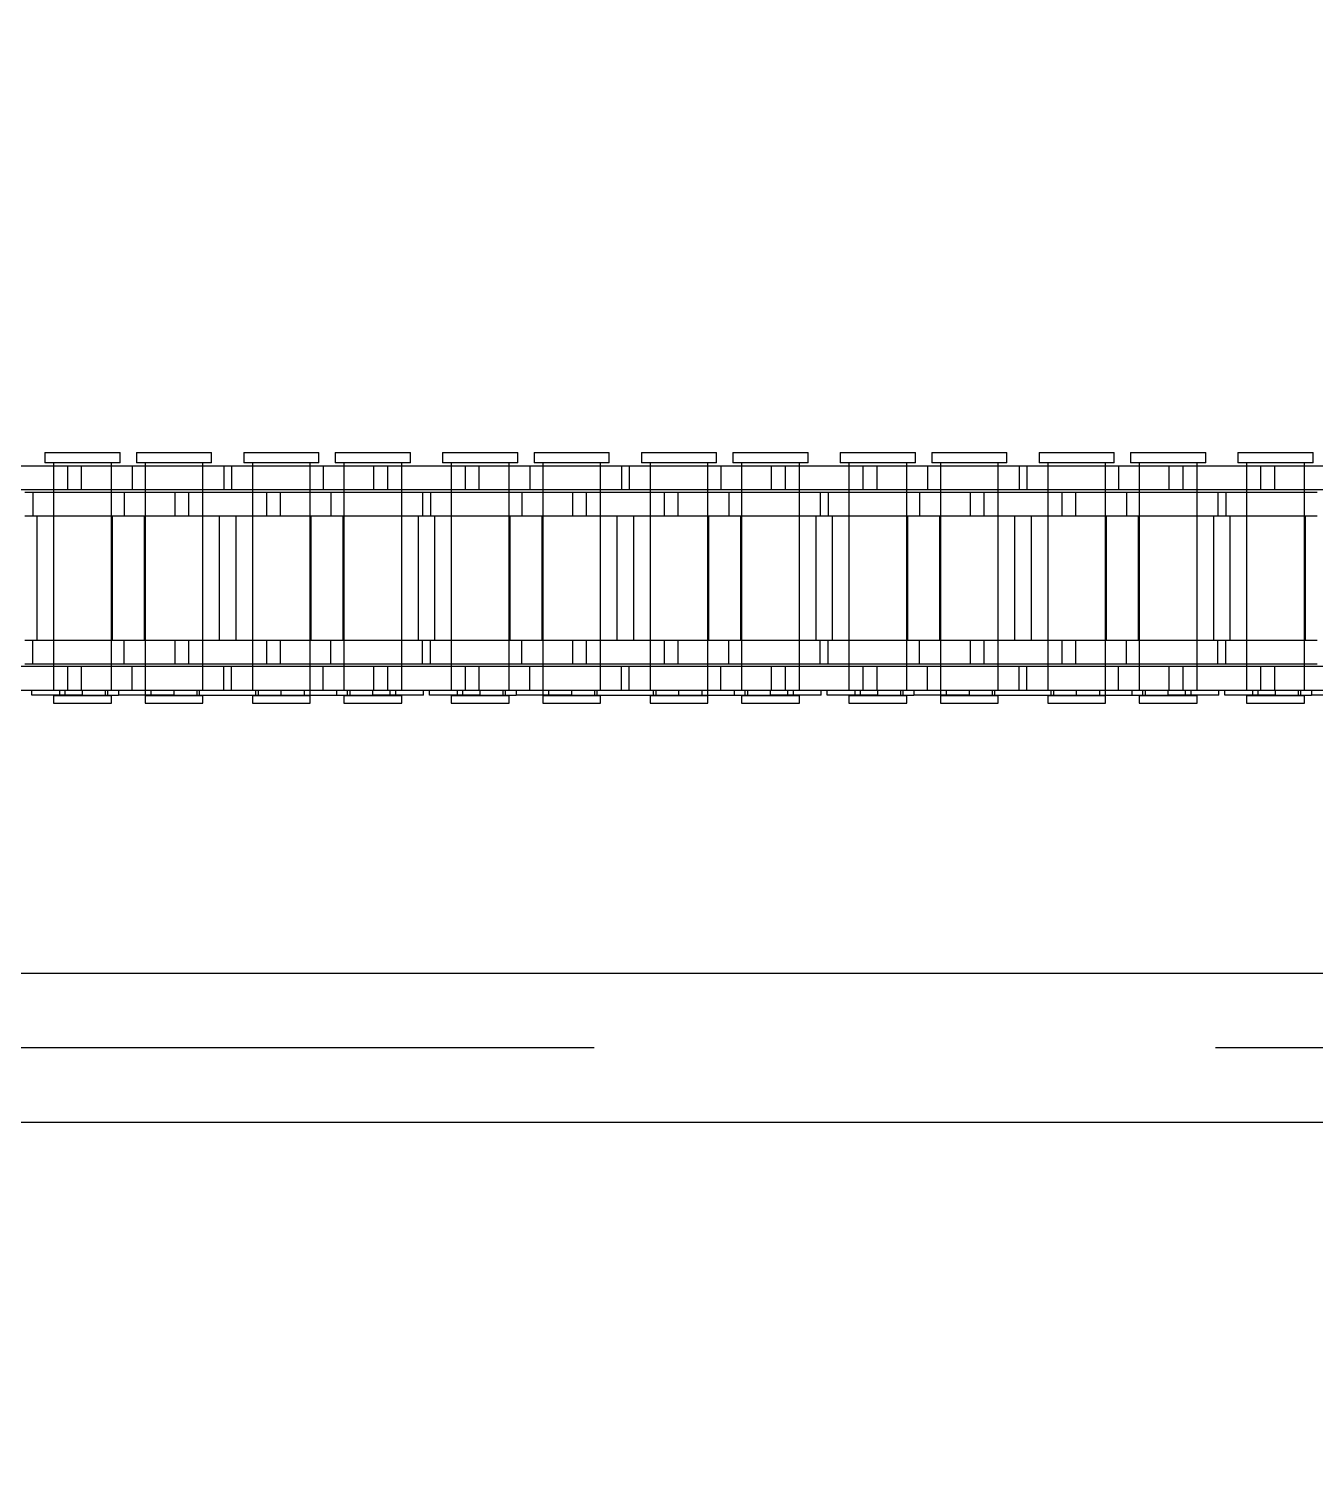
# Model space of a CAD drawing. Header units: metres. Extents: x 0 to 21025, y 0 to 14850.
# Drawn here: x 5909.1 to 5991.3, y 9024.4 to 9116.4 of the extents above; entities that cross this region are included whole.
import ezdxf

# ---------------------------------------------------------------- set-up
doc = ezdxf.new("R2010")
doc.units = ezdxf.units.M
doc.header["$LTSCALE"] = 25
doc.linetypes.add('HIDDEN2', pattern=[4.7625, 3.175, -1.5875])
for name, color, linetype in [('SL1', 8, 'Continuous'), ('SL4', 4, 'Continuous'), ('ST1', 7, 'HIDDEN2')]:
    doc.layers.add(name, color=color, linetype=linetype)

msp = doc.modelspace()

# ---------------------------------------------------------------- linework, layer by layer
at = {"layer": 'SL1'}
for radius, start, end in [(1215.5, 107.106787, 166.785047), (1170.7, 106.690475, 164.690823), (1164.35, 106.913784, 164.513299), (1158.35, 107.10294, 164.435358)]:
    msp.add_arc((6782.517, 8419.394), radius, start, end, dxfattribs=at)
at = {"layer": 'SL4'}
for p, q in [((5540.514, 9056.144), (6330.277, 9056.144)), ((6490.517, 9046.619), (5540.514, 9046.619))]:
    msp.add_line(p, q, dxfattribs=at)
at = {"layer": 'ST1'}
for p, q in [((5910.13, 9089.384), (5914.927, 9089.384)), ((5910.13, 9089.384), (5910.13, 9088.725)), ((5914.927, 9088.725), (5914.927, 9089.384)), ((5915.978, 9089.384), (5920.775, 9089.384)), ((5915.978, 9089.384), (5915.978, 9088.725)), ((5920.775, 9088.725), (5920.775, 9089.384)), ((5922.83, 9089.384), (5927.627, 9089.384)), ((5922.83, 9089.384), (5922.83, 9088.725)), ((5927.627, 9088.725), (5927.627, 9089.384)), ((5928.678, 9089.384), (5933.475, 9089.384)), ((5928.678, 9089.384), (5928.678, 9088.725)), ((5933.475, 9088.725), (5933.475, 9089.384)), ((5935.53, 9089.384), (5940.327, 9089.384)), ((5935.53, 9089.384), (5935.53, 9088.725)), ((5940.327, 9088.725), (5940.327, 9089.384)), ((5941.378, 9089.384), (5946.175, 9089.384)), ((5941.378, 9089.384), (5941.378, 9088.725)), ((5946.175, 9088.725), (5946.175, 9089.384)), ((5948.23, 9089.384), (5953.027, 9089.384)), ((5948.23, 9089.384), (5948.23, 9088.725)), ((5953.027, 9088.725), (5953.027, 9089.384)), ((5954.078, 9089.384), (5958.875, 9089.384)), ((5954.078, 9089.384), (5954.078, 9088.725)), ((5958.875, 9088.725), (5958.875, 9089.384)), ((5960.93, 9089.384), (5965.727, 9089.384)), ((5960.93, 9089.384), (5960.93, 9088.725)), ((5965.727, 9088.725), (5965.727, 9089.384)), ((5966.778, 9089.384), (5971.575, 9089.384)), ((5966.778, 9089.384), (5966.778, 9088.725)), ((5971.575, 9088.725), (5971.575, 9089.384)), ((5973.63, 9089.384), (5978.427, 9089.384)), ((5973.63, 9089.384), (5973.63, 9088.725)), ((5978.427, 9088.725), (5978.427, 9089.384)), ((5979.478, 9089.384), (5984.275, 9089.384)), ((5979.478, 9089.384), (5979.478, 9088.725)), ((5984.275, 9088.725), (5984.275, 9089.384)), ((5986.33, 9089.384), (5991.127, 9089.384)), ((5986.33, 9089.384), (5986.33, 9088.725)), ((5991.127, 9088.725), (5991.127, 9089.384)), ((5902.501, 9088.541), (5911.596, 9088.541)), ((5914.927, 9088.725), (5910.13, 9088.725)), ((5910.683, 9088.725), (5910.683, 9074.227)), ((5910.683, 9088.541), (5910.683, 9087.021)), ((5911.596, 9088.541), (5912.456, 9088.541)), ((5911.596, 9087.021), (5911.596, 9088.541)), ((5912.456, 9088.541), (5921.551, 9088.541)), ((5912.456, 9088.541), (5912.456, 9087.021)), ((5914.373, 9074.227), (5914.373, 9088.725)), ((5914.373, 9087.021), (5914.373, 9088.541)), ((5915.703, 9088.541), (5915.703, 9087.021)), ((5920.775, 9088.725), (5915.978, 9088.725)), ((5916.531, 9088.725), (5916.531, 9074.227)), ((5916.531, 9088.541), (5916.531, 9087.021)), ((5920.221, 9074.227), (5920.221, 9088.725)), ((5920.221, 9087.021), (5920.221, 9088.541)), ((5921.551, 9088.541), (5921.551, 9087.021)), ((5921.551, 9088.541), (5927.901, 9088.541)), ((5922.053, 9088.541), (5922.053, 9087.021)), ((5927.627, 9088.725), (5922.83, 9088.725)), ((5923.383, 9088.725), (5923.383, 9074.227)), ((5923.383, 9088.541), (5923.383, 9087.021)), ((5927.073, 9074.227), (5927.073, 9088.725)), ((5927.073, 9087.021), (5927.073, 9088.541)), ((5927.901, 9088.541), (5927.901, 9087.021)), ((5927.901, 9088.541), (5936.996, 9088.541)), ((5933.475, 9088.725), (5928.678, 9088.725)), ((5929.231, 9088.725), (5929.231, 9074.227)), ((5929.231, 9088.541), (5929.231, 9087.021)), ((5931.148, 9087.021), (5931.148, 9088.541)), ((5932.008, 9088.541), (5932.008, 9087.021)), ((5932.921, 9074.227), (5932.921, 9088.725)), ((5932.921, 9087.021), (5932.921, 9088.541)), ((5940.327, 9088.725), (5935.53, 9088.725)), ((5936.083, 9088.725), (5936.083, 9074.227)), ((5936.083, 9088.541), (5936.083, 9087.021)), ((5936.996, 9088.541), (5937.856, 9088.541)), ((5936.996, 9087.021), (5936.996, 9088.541)), ((5937.856, 9088.541), (5946.951, 9088.541)), ((5937.856, 9088.541), (5937.856, 9087.021)), ((5939.773, 9074.227), (5939.773, 9088.725)), ((5939.773, 9087.021), (5939.773, 9088.541)), ((5941.103, 9088.541), (5941.103, 9087.021)), ((5946.175, 9088.725), (5941.378, 9088.725)), ((5941.931, 9088.725), (5941.931, 9074.227)), ((5941.931, 9088.541), (5941.931, 9087.021)), ((5945.621, 9074.227), (5945.621, 9088.725)), ((5945.621, 9087.021), (5945.621, 9088.541)), ((5946.951, 9088.541), (5946.951, 9087.021)), ((5946.951, 9088.541), (5953.301, 9088.541)), ((5947.453, 9088.541), (5947.453, 9087.021)), ((5953.027, 9088.725), (5948.23, 9088.725)), ((5948.783, 9088.725), (5948.783, 9074.227)), ((5948.783, 9088.541), (5948.783, 9087.021)), ((5952.473, 9074.227), (5952.473, 9088.725)), ((5952.473, 9087.021), (5952.473, 9088.541)), ((5953.301, 9088.541), (5953.301, 9087.021)), ((5953.301, 9088.541), (5962.396, 9088.541)), ((5958.875, 9088.725), (5954.078, 9088.725)), ((5954.631, 9088.725), (5954.631, 9074.227)), ((5954.631, 9088.541), (5954.631, 9087.021)), ((5956.548, 9087.021), (5956.548, 9088.541)), ((5957.408, 9088.541), (5957.408, 9087.021)), ((5958.321, 9074.227), (5958.321, 9088.725)), ((5958.321, 9087.021), (5958.321, 9088.541)), ((5965.727, 9088.725), (5960.93, 9088.725)), ((5961.483, 9088.725), (5961.483, 9074.227)), ((5961.483, 9088.541), (5961.483, 9087.021)), ((5962.396, 9088.541), (5963.256, 9088.541)), ((5962.396, 9087.021), (5962.396, 9088.541)), ((5963.256, 9088.541), (5972.351, 9088.541)), ((5963.256, 9088.541), (5963.256, 9087.021)), ((5965.173, 9074.227), (5965.173, 9088.725)), ((5965.173, 9087.021), (5965.173, 9088.541)), ((5966.503, 9088.541), (5966.503, 9087.021)), ((5971.575, 9088.725), (5966.778, 9088.725)), ((5967.331, 9088.725), (5967.331, 9074.227)), ((5967.331, 9088.541), (5967.331, 9087.021)), ((5971.021, 9074.227), (5971.021, 9088.725)), ((5971.021, 9087.021), (5971.021, 9088.541)), ((5972.351, 9088.541), (5972.351, 9087.021)), ((5972.351, 9088.541), (5978.701, 9088.541)), ((5972.853, 9088.541), (5972.853, 9087.021)), ((5978.427, 9088.725), (5973.63, 9088.725)), ((5974.183, 9088.725), (5974.183, 9074.227)), ((5974.183, 9088.541), (5974.183, 9087.021)), ((5977.873, 9074.227), (5977.873, 9088.725)), ((5977.873, 9087.021), (5977.873, 9088.541)), ((5978.701, 9088.541), (5978.701, 9087.021)), ((5978.701, 9088.541), (5987.796, 9088.541)), ((5984.275, 9088.725), (5979.478, 9088.725)), ((5980.031, 9088.725), (5980.031, 9074.227)), ((5980.031, 9088.541), (5980.031, 9087.021)), ((5981.948, 9087.021), (5981.948, 9088.541)), ((5982.808, 9088.541), (5982.808, 9087.021)), ((5983.721, 9074.227), (5983.721, 9088.725)), ((5983.721, 9087.021), (5983.721, 9088.541)), ((5991.127, 9088.725), (5986.33, 9088.725)), ((5986.883, 9088.725), (5986.883, 9074.227)), ((5986.883, 9088.541), (5986.883, 9087.021)), ((5987.796, 9088.541), (5988.656, 9088.541)), ((5987.796, 9087.021), (5987.796, 9088.541)), ((5988.656, 9088.541), (5997.751, 9088.541)), ((5988.656, 9088.541), (5988.656, 9087.021)), ((5990.573, 9074.227), (5990.573, 9088.725)), ((5990.573, 9087.021), (5990.573, 9088.541)), ((5902.501, 9087.021), (5911.596, 9087.021)), ((5908.851, 9086.869), (5915.201, 9086.869)), ((5909.353, 9086.869), (5909.353, 9085.349)), ((5910.683, 9086.869), (5910.683, 9085.349)), ((5911.596, 9087.021), (5912.456, 9087.021)), ((5912.456, 9087.021), (5921.551, 9087.021)), ((5914.373, 9085.349), (5914.373, 9086.869)), ((5915.201, 9086.869), (5915.201, 9085.349)), ((5915.201, 9086.869), (5924.296, 9086.869)), ((5916.531, 9086.869), (5916.531, 9085.349)), ((5918.448, 9085.349), (5918.448, 9086.869)), ((5919.308, 9086.869), (5919.308, 9085.349)), ((5920.221, 9085.349), (5920.221, 9086.869)), ((5921.551, 9087.021), (5927.901, 9087.021)), ((5923.383, 9086.869), (5923.383, 9085.349)), ((5924.296, 9086.869), (5925.156, 9086.869)), ((5924.296, 9085.349), (5924.296, 9086.869)), ((5925.156, 9086.869), (5934.251, 9086.869)), ((5925.156, 9086.869), (5925.156, 9085.349)), ((5927.073, 9085.349), (5927.073, 9086.869)), ((5927.901, 9087.021), (5936.996, 9087.021)), ((5928.403, 9086.869), (5928.403, 9085.349)), ((5929.231, 9086.869), (5929.231, 9085.349)), ((5932.921, 9085.349), (5932.921, 9086.869)), ((5934.251, 9086.869), (5934.251, 9085.349)), ((5934.251, 9086.869), (5940.601, 9086.869)), ((5934.753, 9086.869), (5934.753, 9085.349)), ((5936.083, 9086.869), (5936.083, 9085.349)), ((5936.996, 9087.021), (5937.856, 9087.021)), ((5937.856, 9087.021), (5946.951, 9087.021)), ((5939.773, 9085.349), (5939.773, 9086.869)), ((5940.601, 9086.869), (5940.601, 9085.349)), ((5940.601, 9086.869), (5949.696, 9086.869)), ((5941.931, 9086.869), (5941.931, 9085.349)), ((5943.848, 9085.349), (5943.848, 9086.869)), ((5944.708, 9086.869), (5944.708, 9085.349)), ((5945.621, 9085.349), (5945.621, 9086.869)), ((5946.951, 9087.021), (5953.301, 9087.021)), ((5948.783, 9086.869), (5948.783, 9085.349)), ((5949.696, 9086.869), (5950.556, 9086.869)), ((5949.696, 9085.349), (5949.696, 9086.869)), ((5950.556, 9086.869), (5959.651, 9086.869)), ((5950.556, 9086.869), (5950.556, 9085.349)), ((5952.473, 9085.349), (5952.473, 9086.869)), ((5953.301, 9087.021), (5962.396, 9087.021)), ((5953.803, 9086.869), (5953.803, 9085.349)), ((5954.631, 9086.869), (5954.631, 9085.349)), ((5958.321, 9085.349), (5958.321, 9086.869)), ((5959.651, 9086.869), (5959.651, 9085.349)), ((5959.651, 9086.869), (5966.001, 9086.869)), ((5960.153, 9086.869), (5960.153, 9085.349)), ((5961.483, 9086.869), (5961.483, 9085.349)), ((5962.396, 9087.021), (5963.256, 9087.021)), ((5963.256, 9087.021), (5972.351, 9087.021)), ((5965.173, 9085.349), (5965.173, 9086.869)), ((5966.001, 9086.869), (5966.001, 9085.349)), ((5966.001, 9086.869), (5975.096, 9086.869)), ((5967.331, 9086.869), (5967.331, 9085.349)), ((5969.248, 9085.349), (5969.248, 9086.869)), ((5970.108, 9086.869), (5970.108, 9085.349)), ((5971.021, 9085.349), (5971.021, 9086.869)), ((5972.351, 9087.021), (5978.701, 9087.021)), ((5974.183, 9086.869), (5974.183, 9085.349)), ((5975.096, 9086.869), (5975.956, 9086.869)), ((5975.096, 9085.349), (5975.096, 9086.869)), ((5975.956, 9086.869), (5985.051, 9086.869)), ((5975.956, 9086.869), (5975.956, 9085.349)), ((5977.873, 9085.349), (5977.873, 9086.869)), ((5978.701, 9087.021), (5987.796, 9087.021)), ((5979.203, 9086.869), (5979.203, 9085.349)), ((5980.031, 9086.869), (5980.031, 9085.349)), ((5983.721, 9085.349), (5983.721, 9086.869)), ((5985.051, 9086.869), (5985.051, 9085.349)), ((5985.051, 9086.869), (5991.401, 9086.869)), ((5985.553, 9086.869), (5985.553, 9085.349)), ((5986.883, 9086.869), (5986.883, 9085.349)), ((5987.796, 9087.021), (5988.656, 9087.021)), ((5988.656, 9087.021), (5997.751, 9087.021)), ((5990.573, 9085.349), (5990.573, 9086.869)), ((5908.851, 9085.349), (5915.201, 9085.349)), ((5909.636, 9077.419), (5909.636, 9085.349)), ((5910.683, 9085.349), (5910.683, 9077.419)), ((5914.373, 9077.419), (5914.373, 9085.349)), ((5914.416, 9085.349), (5914.416, 9077.419)), ((5915.201, 9085.349), (5924.296, 9085.349)), ((5916.488, 9077.419), (5916.488, 9085.349)), ((5916.531, 9085.349), (5916.531, 9077.419)), ((5920.221, 9077.419), (5920.221, 9085.349)), ((5921.268, 9085.349), (5921.268, 9077.419)), ((5922.336, 9077.419), (5922.336, 9085.349)), ((5923.383, 9085.349), (5923.383, 9077.419)), ((5924.296, 9085.349), (5925.156, 9085.349)), ((5925.156, 9085.349), (5934.251, 9085.349)), ((5927.073, 9077.419), (5927.073, 9085.349)), ((5927.116, 9085.349), (5927.116, 9077.419)), ((5929.188, 9077.419), (5929.188, 9085.349)), ((5929.231, 9085.349), (5929.231, 9077.419)), ((5932.921, 9077.419), (5932.921, 9085.349)), ((5933.968, 9085.349), (5933.968, 9077.419)), ((5934.251, 9085.349), (5940.601, 9085.349)), ((5935.036, 9077.419), (5935.036, 9085.349)), ((5936.083, 9085.349), (5936.083, 9077.419)), ((5939.773, 9077.419), (5939.773, 9085.349)), ((5939.816, 9085.349), (5939.816, 9077.419)), ((5940.601, 9085.349), (5949.696, 9085.349)), ((5941.888, 9077.419), (5941.888, 9085.349)), ((5941.931, 9085.349), (5941.931, 9077.419)), ((5945.621, 9077.419), (5945.621, 9085.349)), ((5946.668, 9085.349), (5946.668, 9077.419)), ((5947.736, 9077.419), (5947.736, 9085.349)), ((5948.783, 9085.349), (5948.783, 9077.419)), ((5949.696, 9085.349), (5950.556, 9085.349)), ((5950.556, 9085.349), (5959.651, 9085.349)), ((5952.473, 9077.419), (5952.473, 9085.349)), ((5952.516, 9085.349), (5952.516, 9077.419)), ((5954.588, 9077.419), (5954.588, 9085.349)), ((5954.631, 9085.349), (5954.631, 9077.419)), ((5958.321, 9077.419), (5958.321, 9085.349)), ((5959.368, 9085.349), (5959.368, 9077.419)), ((5959.651, 9085.349), (5966.001, 9085.349)), ((5960.436, 9077.419), (5960.436, 9085.349)), ((5961.483, 9085.349), (5961.483, 9077.419)), ((5965.173, 9077.419), (5965.173, 9085.349)), ((5965.216, 9085.349), (5965.216, 9077.419)), ((5966.001, 9085.349), (5975.096, 9085.349)), ((5967.288, 9077.419), (5967.288, 9085.349)), ((5967.331, 9085.349), (5967.331, 9077.419)), ((5971.021, 9077.419), (5971.021, 9085.349)), ((5972.068, 9085.349), (5972.068, 9077.419)), ((5973.136, 9077.419), (5973.136, 9085.349)), ((5974.183, 9085.349), (5974.183, 9077.419)), ((5975.096, 9085.349), (5975.956, 9085.349)), ((5975.956, 9085.349), (5985.051, 9085.349)), ((5977.873, 9077.419), (5977.873, 9085.349)), ((5977.916, 9085.349), (5977.916, 9077.419)), ((5979.988, 9077.419), (5979.988, 9085.349)), ((5980.031, 9085.349), (5980.031, 9077.419)), ((5983.721, 9077.419), (5983.721, 9085.349)), ((5984.768, 9085.349), (5984.768, 9077.419)), ((5985.051, 9085.349), (5991.401, 9085.349)), ((5985.836, 9077.419), (5985.836, 9085.349)), ((5986.883, 9085.349), (5986.883, 9077.419)), ((5990.573, 9077.419), (5990.573, 9085.349)), ((5990.616, 9085.349), (5990.616, 9077.419)), ((5908.851, 9077.419), (5915.201, 9077.419)), ((5909.353, 9075.899), (5909.353, 9077.419)), ((5910.683, 9077.419), (5910.683, 9075.899)), ((5914.373, 9075.899), (5914.373, 9077.419)), ((5915.201, 9075.899), (5915.201, 9077.419)), ((5915.201, 9077.419), (5924.296, 9077.419)), ((5916.531, 9077.419), (5916.531, 9075.899)), ((5918.448, 9075.899), (5918.448, 9077.419)), ((5919.308, 9077.419), (5919.308, 9075.899)), ((5920.221, 9075.899), (5920.221, 9077.419)), ((5923.383, 9077.419), (5923.383, 9075.899)), ((5924.296, 9077.419), (5925.156, 9077.419)), ((5924.296, 9075.899), (5924.296, 9077.419)), ((5925.156, 9077.419), (5934.251, 9077.419)), ((5925.156, 9077.419), (5925.156, 9075.899)), ((5927.073, 9075.899), (5927.073, 9077.419)), ((5928.403, 9075.899), (5928.403, 9077.419)), ((5929.231, 9077.419), (5929.231, 9075.899)), ((5932.921, 9075.899), (5932.921, 9077.419)), ((5934.251, 9075.899), (5934.251, 9077.419)), ((5934.251, 9077.419), (5940.601, 9077.419)), ((5934.753, 9075.899), (5934.753, 9077.419)), ((5936.083, 9077.419), (5936.083, 9075.899)), ((5939.773, 9075.899), (5939.773, 9077.419)), ((5940.601, 9075.899), (5940.601, 9077.419)), ((5940.601, 9077.419), (5949.696, 9077.419)), ((5941.931, 9077.419), (5941.931, 9075.899)), ((5943.848, 9075.899), (5943.848, 9077.419)), ((5944.708, 9077.419), (5944.708, 9075.899)), ((5945.621, 9075.899), (5945.621, 9077.419)), ((5948.783, 9077.419), (5948.783, 9075.899)), ((5949.696, 9077.419), (5950.556, 9077.419)), ((5949.696, 9075.899), (5949.696, 9077.419)), ((5950.556, 9077.419), (5959.651, 9077.419)), ((5950.556, 9077.419), (5950.556, 9075.899)), ((5952.473, 9075.899), (5952.473, 9077.419)), ((5953.803, 9075.899), (5953.803, 9077.419)), ((5954.631, 9077.419), (5954.631, 9075.899)), ((5958.321, 9075.899), (5958.321, 9077.419)), ((5959.651, 9075.899), (5959.651, 9077.419)), ((5959.651, 9077.419), (5966.001, 9077.419)), ((5960.153, 9075.899), (5960.153, 9077.419)), ((5961.483, 9077.419), (5961.483, 9075.899)), ((5965.173, 9075.899), (5965.173, 9077.419)), ((5966.001, 9075.899), (5966.001, 9077.419)), ((5966.001, 9077.419), (5975.096, 9077.419)), ((5967.331, 9077.419), (5967.331, 9075.899)), ((5969.248, 9075.899), (5969.248, 9077.419)), ((5970.108, 9077.419), (5970.108, 9075.899)), ((5971.021, 9075.899), (5971.021, 9077.419)), ((5974.183, 9077.419), (5974.183, 9075.899)), ((5975.096, 9077.419), (5975.956, 9077.419)), ((5975.096, 9075.899), (5975.096, 9077.419)), ((5975.956, 9077.419), (5985.051, 9077.419)), ((5975.956, 9077.419), (5975.956, 9075.899)), ((5977.873, 9075.899), (5977.873, 9077.419)), ((5979.203, 9075.899), (5979.203, 9077.419)), ((5980.031, 9077.419), (5980.031, 9075.899)), ((5983.721, 9075.899), (5983.721, 9077.419)), ((5985.051, 9075.899), (5985.051, 9077.419)), ((5985.051, 9077.419), (5991.401, 9077.419)), ((5985.553, 9075.899), (5985.553, 9077.419)), ((5986.883, 9077.419), (5986.883, 9075.899)), ((5990.573, 9075.899), (5990.573, 9077.419)), ((5902.501, 9075.747), (5911.596, 9075.747)), ((5908.851, 9075.899), (5915.201, 9075.899)), ((5910.683, 9075.747), (5910.683, 9074.227)), ((5911.596, 9075.747), (5912.456, 9075.747)), ((5911.596, 9074.227), (5911.596, 9075.747)), ((5912.456, 9075.747), (5921.551, 9075.747)), ((5912.456, 9075.747), (5912.456, 9074.227)), ((5914.373, 9074.227), (5914.373, 9075.747)), ((5915.201, 9075.899), (5924.296, 9075.899)), ((5915.703, 9074.227), (5915.703, 9075.747)), ((5916.531, 9075.747), (5916.531, 9073.894)), ((5920.221, 9074.227), (5920.221, 9075.747)), ((5921.551, 9074.227), (5921.551, 9075.747)), ((5921.551, 9075.747), (5927.901, 9075.747)), ((5922.053, 9074.227), (5922.053, 9075.747)), ((5923.383, 9075.747), (5923.383, 9074.227)), ((5924.296, 9075.899), (5925.156, 9075.899)), ((5925.156, 9075.899), (5934.251, 9075.899)), ((5927.073, 9073.894), (5927.073, 9075.747)), ((5927.901, 9074.227), (5927.901, 9075.747)), ((5927.901, 9075.747), (5936.996, 9075.747)), ((5929.231, 9075.747), (5929.231, 9074.227)), ((5931.148, 9074.227), (5931.148, 9075.747)), ((5932.008, 9075.747), (5932.008, 9074.227)), ((5932.921, 9074.227), (5932.921, 9075.747)), ((5934.251, 9075.899), (5940.601, 9075.899)), ((5936.083, 9075.747), (5936.083, 9074.227)), ((5936.996, 9075.747), (5937.856, 9075.747)), ((5936.996, 9074.227), (5936.996, 9075.747)), ((5937.856, 9075.747), (5946.951, 9075.747)), ((5937.856, 9075.747), (5937.856, 9074.227)), ((5939.773, 9074.227), (5939.773, 9075.747)), ((5940.601, 9075.899), (5949.696, 9075.899)), ((5941.103, 9074.227), (5941.103, 9075.747)), ((5941.931, 9075.747), (5941.931, 9073.894)), ((5945.621, 9074.227), (5945.621, 9075.747)), ((5946.951, 9074.227), (5946.951, 9075.747)), ((5946.951, 9075.747), (5953.301, 9075.747)), ((5947.453, 9074.227), (5947.453, 9075.747)), ((5948.783, 9075.747), (5948.783, 9074.227)), ((5949.696, 9075.899), (5950.556, 9075.899)), ((5950.556, 9075.899), (5959.651, 9075.899)), ((5952.473, 9073.894), (5952.473, 9075.747)), ((5953.301, 9074.227), (5953.301, 9075.747)), ((5953.301, 9075.747), (5962.396, 9075.747)), ((5954.631, 9075.747), (5954.631, 9074.227)), ((5956.548, 9074.227), (5956.548, 9075.747)), ((5957.408, 9075.747), (5957.408, 9074.227)), ((5958.321, 9074.227), (5958.321, 9075.747)), ((5959.651, 9075.899), (5966.001, 9075.899)), ((5961.483, 9075.747), (5961.483, 9074.227)), ((5962.396, 9075.747), (5963.256, 9075.747)), ((5962.396, 9074.227), (5962.396, 9075.747)), ((5963.256, 9075.747), (5972.351, 9075.747)), ((5963.256, 9075.747), (5963.256, 9074.227)), ((5965.173, 9074.227), (5965.173, 9075.747)), ((5966.001, 9075.899), (5975.096, 9075.899)), ((5966.503, 9074.227), (5966.503, 9075.747)), ((5967.331, 9075.747), (5967.331, 9073.894)), ((5971.021, 9074.227), (5971.021, 9075.747)), ((5972.351, 9074.227), (5972.351, 9075.747)), ((5972.351, 9075.747), (5978.701, 9075.747)), ((5972.853, 9074.227), (5972.853, 9075.747)), ((5974.183, 9075.747), (5974.183, 9074.227)), ((5975.096, 9075.899), (5975.956, 9075.899)), ((5975.956, 9075.899), (5985.051, 9075.899)), ((5977.873, 9073.894), (5977.873, 9075.747)), ((5978.701, 9074.227), (5978.701, 9075.747)), ((5978.701, 9075.747), (5987.796, 9075.747)), ((5980.031, 9075.747), (5980.031, 9074.227)), ((5981.948, 9074.227), (5981.948, 9075.747)), ((5982.808, 9075.747), (5982.808, 9074.227)), ((5983.721, 9074.227), (5983.721, 9075.747)), ((5985.051, 9075.899), (5991.401, 9075.899)), ((5986.883, 9075.747), (5986.883, 9074.227)), ((5987.796, 9075.747), (5988.656, 9075.747)), ((5987.796, 9074.227), (5987.796, 9075.747)), ((5988.656, 9075.747), (5997.751, 9075.747)), ((5988.656, 9075.747), (5988.656, 9074.227)), ((5990.573, 9074.227), (5990.573, 9075.747)), ((5902.501, 9074.227), (5911.596, 9074.227)), ((5909.298, 9073.894), (5909.298, 9074.227)), ((5911.052, 9074.227), (5911.052, 9073.858)), ((5911.421, 9073.894), (5911.421, 9074.227)), ((5911.596, 9074.227), (5912.456, 9074.227)), ((5912.456, 9074.227), (5921.551, 9074.227)), ((5912.528, 9073.894), (5912.528, 9074.227)), ((5914.004, 9073.858), (5914.004, 9074.227)), ((5914.147, 9073.894), (5914.147, 9074.227)), ((5914.824, 9074.227), (5914.824, 9073.894)), ((5916.9, 9074.227), (5916.9, 9073.858)), ((5918.376, 9073.894), (5918.376, 9074.227)), ((5919.852, 9073.858), (5919.852, 9074.227)), ((5919.995, 9073.894), (5919.995, 9074.227)), ((5921.551, 9074.227), (5927.901, 9074.227)), ((5923.609, 9073.894), (5923.609, 9074.227)), ((5923.752, 9074.227), (5923.752, 9073.858)), ((5925.228, 9073.894), (5925.228, 9074.227)), ((5926.704, 9073.858), (5926.704, 9074.227)), ((5927.901, 9074.227), (5936.996, 9074.227)), ((5928.78, 9073.894), (5928.78, 9074.227)), ((5929.457, 9073.894), (5929.457, 9074.227)), ((5929.6, 9074.227), (5929.6, 9073.858)), ((5931.076, 9073.894), (5931.076, 9074.227)), ((5932.183, 9073.894), (5932.183, 9074.227)), ((5932.552, 9073.858), (5932.552, 9074.227)), ((5934.307, 9073.894), (5934.307, 9074.227)), ((5934.698, 9073.894), (5934.698, 9074.227)), ((5936.452, 9074.227), (5936.452, 9073.858)), ((5936.821, 9073.894), (5936.821, 9074.227)), ((5936.996, 9074.227), (5937.856, 9074.227)), ((5937.856, 9074.227), (5946.951, 9074.227)), ((5937.928, 9073.894), (5937.928, 9074.227)), ((5939.404, 9073.858), (5939.404, 9074.227)), ((5939.547, 9073.894), (5939.547, 9074.227)), ((5940.224, 9074.227), (5940.224, 9073.894)), ((5942.3, 9074.227), (5942.3, 9073.858)), ((5943.776, 9073.894), (5943.776, 9074.227)), ((5945.252, 9073.858), (5945.252, 9074.227)), ((5945.395, 9073.894), (5945.395, 9074.227)), ((5946.951, 9074.227), (5953.301, 9074.227)), ((5949.009, 9073.894), (5949.009, 9074.227)), ((5949.152, 9074.227), (5949.152, 9073.858)), ((5950.628, 9073.894), (5950.628, 9074.227)), ((5952.104, 9073.858), (5952.104, 9074.227)), ((5953.301, 9074.227), (5962.396, 9074.227)), ((5954.18, 9073.894), (5954.18, 9074.227)), ((5954.857, 9073.894), (5954.857, 9074.227)), ((5955, 9074.227), (5955, 9073.858)), ((5956.476, 9073.894), (5956.476, 9074.227)), ((5957.583, 9073.894), (5957.583, 9074.227)), ((5957.952, 9073.858), (5957.952, 9074.227)), ((5959.707, 9073.894), (5959.707, 9074.227)), ((5960.098, 9073.894), (5960.098, 9074.227)), ((5961.852, 9074.227), (5961.852, 9073.858)), ((5962.221, 9073.894), (5962.221, 9074.227)), ((5962.396, 9074.227), (5963.256, 9074.227)), ((5963.256, 9074.227), (5972.351, 9074.227)), ((5963.328, 9073.894), (5963.328, 9074.227)), ((5964.804, 9073.858), (5964.804, 9074.227)), ((5964.947, 9073.894), (5964.947, 9074.227)), ((5965.624, 9074.227), (5965.624, 9073.894)), ((5967.7, 9074.227), (5967.7, 9073.858)), ((5969.176, 9073.894), (5969.176, 9074.227)), ((5970.652, 9073.858), (5970.652, 9074.227)), ((5970.795, 9073.894), (5970.795, 9074.227)), ((5972.351, 9074.227), (5978.701, 9074.227)), ((5974.409, 9073.894), (5974.409, 9074.227)), ((5974.552, 9074.227), (5974.552, 9073.858)), ((5976.028, 9073.894), (5976.028, 9074.227)), ((5977.504, 9073.858), (5977.504, 9074.227)), ((5978.701, 9074.227), (5987.796, 9074.227)), ((5979.58, 9073.894), (5979.58, 9074.227)), ((5980.257, 9073.894), (5980.257, 9074.227)), ((5980.4, 9074.227), (5980.4, 9073.858)), ((5981.876, 9073.894), (5981.876, 9074.227)), ((5982.983, 9073.894), (5982.983, 9074.227)), ((5983.352, 9073.858), (5983.352, 9074.227)), ((5985.107, 9073.894), (5985.107, 9074.227)), ((5985.498, 9073.894), (5985.498, 9074.227)), ((5987.252, 9074.227), (5987.252, 9073.858)), ((5987.621, 9073.894), (5987.621, 9074.227)), ((5987.796, 9074.227), (5988.656, 9074.227)), ((5988.656, 9074.227), (5997.751, 9074.227)), ((5988.728, 9073.894), (5988.728, 9074.227)), ((5990.204, 9073.858), (5990.204, 9074.227)), ((5990.347, 9073.894), (5990.347, 9074.227)), ((5991.024, 9074.227), (5991.024, 9073.894)), ((5912.528, 9073.894), (5909.298, 9073.894)), ((5914.373, 9073.858), (5910.683, 9073.858)), ((5910.683, 9073.858), (5910.683, 9073.384)), ((5910.683, 9073.384), (5914.373, 9073.384)), ((5912.528, 9073.894), (5914.824, 9073.894)), ((5914.373, 9073.384), (5914.373, 9073.858)), ((5918.376, 9073.894), (5914.824, 9073.894)), ((5920.221, 9073.858), (5916.531, 9073.858)), ((5916.531, 9073.858), (5916.531, 9073.384)), ((5916.531, 9073.384), (5920.221, 9073.384)), ((5918.376, 9073.894), (5931.076, 9073.894)), ((5920.221, 9073.384), (5920.221, 9073.858)), ((5927.073, 9073.858), (5923.383, 9073.858)), ((5923.383, 9073.858), (5923.383, 9073.384)), ((5923.383, 9073.384), (5927.073, 9073.384)), ((5927.073, 9073.384), (5927.073, 9073.858)), ((5932.921, 9073.858), (5929.231, 9073.858)), ((5929.231, 9073.858), (5929.231, 9073.384)), ((5929.231, 9073.384), (5932.921, 9073.384)), ((5934.307, 9073.894), (5931.076, 9073.894)), ((5932.921, 9073.384), (5932.921, 9073.858)), ((5937.928, 9073.894), (5934.698, 9073.894)), ((5939.773, 9073.858), (5936.083, 9073.858)), ((5936.083, 9073.858), (5936.083, 9073.384)), ((5936.083, 9073.384), (5939.773, 9073.384)), ((5937.928, 9073.894), (5940.224, 9073.894)), ((5939.773, 9073.384), (5939.773, 9073.858)), ((5943.776, 9073.894), (5940.224, 9073.894)), ((5945.621, 9073.858), (5941.931, 9073.858)), ((5941.931, 9073.858), (5941.931, 9073.384)), ((5941.931, 9073.384), (5945.621, 9073.384)), ((5943.776, 9073.894), (5956.476, 9073.894)), ((5945.621, 9073.384), (5945.621, 9073.858)), ((5952.473, 9073.858), (5948.783, 9073.858)), ((5948.783, 9073.858), (5948.783, 9073.384)), ((5948.783, 9073.384), (5952.473, 9073.384)), ((5952.473, 9073.384), (5952.473, 9073.858)), ((5958.321, 9073.858), (5954.631, 9073.858)), ((5954.631, 9073.858), (5954.631, 9073.384)), ((5954.631, 9073.384), (5958.321, 9073.384)), ((5959.707, 9073.894), (5956.476, 9073.894)), ((5958.321, 9073.384), (5958.321, 9073.858)), ((5963.328, 9073.894), (5960.098, 9073.894)), ((5965.173, 9073.858), (5961.483, 9073.858)), ((5961.483, 9073.858), (5961.483, 9073.384)), ((5961.483, 9073.384), (5965.173, 9073.384)), ((5963.328, 9073.894), (5965.624, 9073.894)), ((5965.173, 9073.384), (5965.173, 9073.858)), ((5969.176, 9073.894), (5965.624, 9073.894)), ((5971.021, 9073.858), (5967.331, 9073.858)), ((5967.331, 9073.858), (5967.331, 9073.384)), ((5967.331, 9073.384), (5971.021, 9073.384)), ((5969.176, 9073.894), (5981.876, 9073.894)), ((5971.021, 9073.384), (5971.021, 9073.858)), ((5977.873, 9073.858), (5974.183, 9073.858)), ((5974.183, 9073.858), (5974.183, 9073.384)), ((5974.183, 9073.384), (5977.873, 9073.384)), ((5977.873, 9073.384), (5977.873, 9073.858)), ((5983.721, 9073.858), (5980.031, 9073.858)), ((5980.031, 9073.858), (5980.031, 9073.384)), ((5980.031, 9073.384), (5983.721, 9073.384)), ((5985.107, 9073.894), (5981.876, 9073.894)), ((5983.721, 9073.384), (5983.721, 9073.858)), ((5988.728, 9073.894), (5985.498, 9073.894)), ((5990.573, 9073.858), (5986.883, 9073.858)), ((5986.883, 9073.858), (5986.883, 9073.384)), ((5986.883, 9073.384), (5990.573, 9073.384)), ((5988.728, 9073.894), (5991.024, 9073.894)), ((5990.573, 9073.384), (5990.573, 9073.858)), ((5994.576, 9073.894), (5991.024, 9073.894)), ((5540.514, 9056.144), (6330.277, 9056.144)), ((6540.514, 9051.381), (5540.514, 9051.381))]:
    msp.add_line(p, q, dxfattribs=at)
for radius in [1163.627, 1157.277]:
    msp.add_arc((6782.517, 8419.394), radius, 127.817651, 147.031191, dxfattribs=at)

doc.saveas('drawing.dxf')
